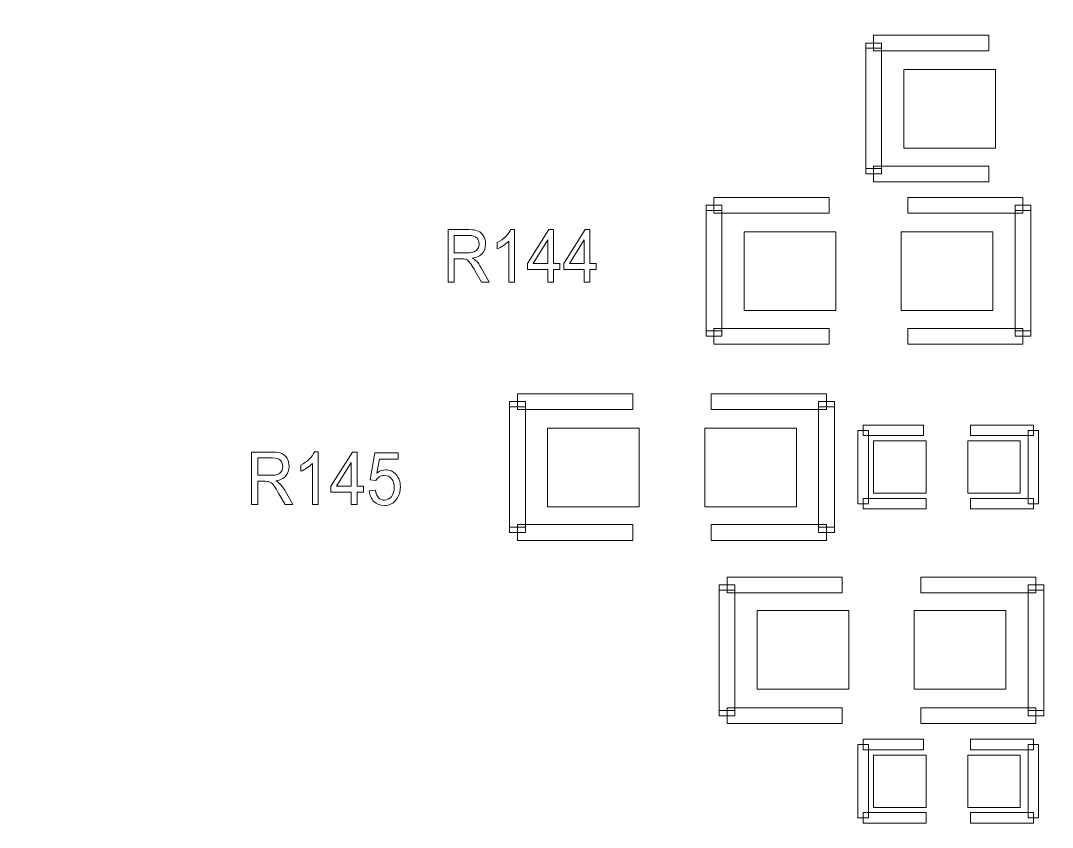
# Model space of a CAD drawing. Header units: millimetres. Extents: x -90 to 99, y -65 to 67.
# Drawn here: x -25.7 to -15.7, y -52.31 to -44.48 of the extents above; entities that cross this region are included whole.
import ezdxf

# ---------------------------------------------------------------- set-up
doc = ezdxf.new("R2010")
doc.units = ezdxf.units.MM
doc.header["$MEASUREMENT"] = 0
for name, color, linetype in [('BG_OUTLINE', 7, 'Continuous'), ('PG_SILKSCREEN_TOP', 7, 'Continuous'), ('PIN_TOP', 7, 'Continuous'), ('RD_SILKSCREEN_TOP', 7, 'Continuous')]:
    doc.layers.add(name, color=color, linetype=linetype)

msp = doc.modelspace()

# ---------------------------------------------------------------- linework, layer by layer
at = {"layer": 'BG_OUTLINE', "color": 3, "lineweight": 9}
msp.add_open_spline([(-71.7269, -61.8795), (-71.7269, -61.8795), (-71.7343, 42.2681), (-71.7343, 42.2681), (-71.7343, 42.2681), (-71.7348, 43.0066), (-71.4419, 43.715), (-70.92, 44.2375), (-70.92, 44.2375), (-70.3982, 44.76), (-69.6866, 45.0538), (-68.9482, 45.0543), (-68.9482, 45.0543), (-68.9482, 45.0543), (75.2046, 45.0543), (75.2046, 45.0543), (75.2046, 45.0543), (76.8319, 45.0552), (78.1763, 43.7805), (78.2661, 42.1556), (78.2661, 42.1556), (78.2661, 42.1556), (78.2661, 31.2814), (78.2661, 31.2814), (78.2661, 31.2814), (78.2661, 31.2814), (72.2646, 31.2814), (72.2646, 31.2814), (72.2646, 31.2814), (72.2646, 31.2814), (72.2646, 26.9814), (72.2646, 26.9814), (72.2646, 26.9814), (72.2646, 26.9814), (78.2661, 26.9814), (78.2661, 26.9814), (78.2661, 26.9814), (78.2661, 26.9814), (78.2661, 18.6553), (78.2661, 18.6553), (78.2661, 18.6553), (78.2661, 18.6553), (72.2496, 18.6553), (72.2496, 18.6553), (72.2496, 18.6553), (72.2496, 18.6553), (72.2496, 14.3553), (72.2496, 14.3553), (72.2496, 14.3553), (72.2496, 14.3553), (78.2661, 14.3553), (78.2661, 14.3553), (78.2661, 14.3553), (78.2661, 14.3553), (78.2661, 9.255), (78.2661, 9.255), (78.2661, 9.255), (78.2661, 9.255), (72.2648, 9.255), (72.2648, 9.255), (72.2648, 9.255), (72.2648, 9.255), (72.2648, 4.955), (72.2648, 4.955), (72.2648, 4.955), (72.2648, 4.955), (78.2661, 4.955), (78.2661, 4.955), (78.2661, 4.955), (78.2661, 4.955), (78.2661, -3.3762), (78.2661, -3.3762), (78.2661, -3.3762), (78.2661, -3.3762), (72.2445, -3.3762), (72.2445, -3.3762), (72.2445, -3.3762), (72.2445, -3.3762), (72.2445, -7.6762), (72.2445, -7.6762), (72.2445, -7.6762), (72.2445, -7.6762), (78.2661, -7.6762), (78.2661, -7.6762), (78.2661, -7.6762), (78.2661, -7.6762), (78.2661, -12.7615), (78.2661, -12.7615), (78.2661, -12.7615), (78.2661, -12.7615), (72.2651, -12.7615), (72.2651, -12.7615), (72.2651, -12.7615), (72.2651, -12.7615), (72.2651, -17.0615), (72.2651, -17.0615), (72.2651, -17.0615), (72.2651, -17.0615), (78.2661, -17.0615), (78.2661, -17.0615), (78.2661, -17.0615), (78.2661, -17.0615), (78.2661, -25.4097), (78.2661, -25.4097), (78.2661, -25.4097), (78.2661, -25.4097), (72.2656, -25.4097), (72.2656, -25.4097), (72.2656, -25.4097), (72.2656, -25.4097), (72.2656, -29.7097), (72.2656, -29.7097), (72.2656, -29.7097), (72.2656, -29.7097), (78.2661, -29.7097), (78.2661, -29.7097), (78.2661, -29.7097), (78.2661, -29.7097), (78.2661, -34.793), (78.2661, -34.793), (78.2661, -34.793), (78.2661, -34.793), (72.2679, -34.793), (72.2679, -34.793), (72.2679, -34.793), (72.2679, -34.793), (72.2679, -39.0929), (72.2679, -39.0929), (72.2679, -39.0929), (72.2679, -39.0929), (78.2661, -39.0929), (78.2661, -39.0929), (78.2661, -39.0929), (78.2661, -39.0929), (78.2661, -47.4269), (78.2661, -47.4269), (78.2661, -47.4269), (78.2661, -47.4269), (72.2679, -47.4269), (72.2679, -47.4269), (72.2679, -47.4269), (72.2679, -47.4269), (72.2679, -51.7269), (72.2679, -51.7269), (72.2679, -51.7269), (72.2679, -51.7269), (78.2661, -51.7269), (78.2661, -51.7269), (78.2661, -51.7269), (78.2661, -51.7269), (78.2661, -51.8138), (78.2661, -51.8138), (78.2661, -51.8138), (78.2661, -51.8138), (78.2656, -61.8468), (78.2656, -61.8468), (78.2656, -61.8468), (78.2661, -62.6669), (77.9407, -63.4536), (77.3612, -64.0339), (77.3612, -64.0339), (76.7817, -64.6142), (75.9915, -64.9405), (75.1713, -64.941), (75.1713, -64.941), (75.1713, -64.941), (-68.6609, -64.9456), (-68.6609, -64.9456), (-68.6609, -64.9456), (-69.4735, -64.9461), (-70.2531, -64.6237), (-70.8281, -64.0495), (-70.8281, -64.0495), (-71.4031, -63.4752), (-71.7264, -62.6922), (-71.7269, -61.8795)], degree=3, knots=[0, 0, 0, 0, 0.0227273, 0.0227273, 0.0227273, 0.0227273, 0.0454545, 0.0454545, 0.0454545, 0.0454545, 0.0681818, 0.0681818, 0.0681818, 0.0681818, 0.0909091, 0.0909091, 0.0909091, 0.0909091, 0.1136364, 0.1136364, 0.1136364, 0.1136364, 0.1363636, 0.1363636, 0.1363636, 0.1363636, 0.1590909, 0.1590909, 0.1590909, 0.1590909, 0.1818182, 0.1818182, 0.1818182, 0.1818182, 0.2045455, 0.2045455, 0.2045455, 0.2045455, 0.2272727, 0.2272727, 0.2272727, 0.2272727, 0.25, 0.25, 0.25, 0.25, 0.2727273, 0.2727273, 0.2727273, 0.2727273, 0.2954545, 0.2954545, 0.2954545, 0.2954545, 0.3181818, 0.3181818, 0.3181818, 0.3181818, 0.3409091, 0.3409091, 0.3409091, 0.3409091, 0.3636364, 0.3636364, 0.3636364, 0.3636364, 0.3863636, 0.3863636, 0.3863636, 0.3863636, 0.4090909, 0.4090909, 0.4090909, 0.4090909, 0.4318182, 0.4318182, 0.4318182, 0.4318182, 0.4545455, 0.4545455, 0.4545455, 0.4545455, 0.4772727, 0.4772727, 0.4772727, 0.4772727, 0.5, 0.5, 0.5, 0.5, 0.5227273, 0.5227273, 0.5227273, 0.5227273, 0.5454545, 0.5454545, 0.5454545, 0.5454545, 0.5681818, 0.5681818, 0.5681818, 0.5681818, 0.5909091, 0.5909091, 0.5909091, 0.5909091, 0.6136364, 0.6136364, 0.6136364, 0.6136364, 0.6363636, 0.6363636, 0.6363636, 0.6363636, 0.6590909, 0.6590909, 0.6590909, 0.6590909, 0.6818182, 0.6818182, 0.6818182, 0.6818182, 0.7045455, 0.7045455, 0.7045455, 0.7045455, 0.7272727, 0.7272727, 0.7272727, 0.7272727, 0.75, 0.75, 0.75, 0.75, 0.7727273, 0.7727273, 0.7727273, 0.7727273, 0.7954545, 0.7954545, 0.7954545, 0.7954545, 0.8181818, 0.8181818, 0.8181818, 0.8181818, 0.8409091, 0.8409091, 0.8409091, 0.8409091, 0.8636364, 0.8636364, 0.8636364, 0.8636364, 0.8863636, 0.8863636, 0.8863636, 0.8863636, 0.9090909, 0.9090909, 0.9090909, 0.9090909, 0.9318182, 0.9318182, 0.9318182, 0.9318182, 0.9545455, 0.9545455, 0.9545455, 0.9545455, 0.9772727, 0.9772727, 0.9772727, 0.9772727, 1, 1, 1, 1], dxfattribs=at)
at = {"layer": 'PG_SILKSCREEN_TOP', "color": 6, "lineweight": 9}
for points in [[(-16.3114, -44.6256), (-16.3114, -44.6256), (-16.3114, -44.778), (-16.3114, -44.778), (-16.3114, -44.778), (-16.3114, -44.778), (-17.429, -44.778), (-17.429, -44.778), (-17.429, -44.778), (-17.429, -44.778), (-17.429, -44.6256), (-17.429, -44.6256), (-17.429, -44.6256), (-17.429, -44.6256), (-16.3114, -44.6256), (-16.3114, -44.6256)], [(-17.5052, -44.7018), (-17.5052, -44.7018), (-17.3528, -44.7018), (-17.3528, -44.7018), (-17.3528, -44.7018), (-17.3528, -44.7018), (-17.3528, -44.7526), (-17.3528, -44.7526), (-17.3528, -44.7526), (-17.3528, -44.7526), (-17.5052, -44.7526), (-17.5052, -44.7526), (-17.5052, -44.7526), (-17.5052, -44.7526), (-17.5052, -44.7018), (-17.5052, -44.7018)], [(-17.5052, -44.7526), (-17.5052, -44.7526), (-17.3528, -44.7526), (-17.3528, -44.7526), (-17.3528, -44.7526), (-17.3528, -44.7526), (-17.3528, -45.921), (-17.3528, -45.921), (-17.3528, -45.921), (-17.3528, -45.921), (-17.5052, -45.921), (-17.5052, -45.921), (-17.5052, -45.921), (-17.5052, -45.921), (-17.5052, -44.7526), (-17.5052, -44.7526)], [(-17.5052, -45.921), (-17.5052, -45.921), (-17.3528, -45.921), (-17.3528, -45.921), (-17.3528, -45.921), (-17.3528, -45.921), (-17.3528, -45.9718), (-17.3528, -45.9718), (-17.3528, -45.9718), (-17.3528, -45.9718), (-17.5052, -45.9718), (-17.5052, -45.9718), (-17.5052, -45.9718), (-17.5052, -45.9718), (-17.5052, -45.921), (-17.5052, -45.921)], [(-17.429, -46.048), (-17.429, -46.048), (-17.429, -45.8956), (-17.429, -45.8956), (-17.429, -45.8956), (-17.429, -45.8956), (-16.3114, -45.8956), (-16.3114, -45.8956), (-16.3114, -45.8956), (-16.3114, -45.8956), (-16.3114, -46.048), (-16.3114, -46.048), (-16.3114, -46.048), (-16.3114, -46.048), (-17.429, -46.048), (-17.429, -46.048)], [(-17.8608, -46.2004), (-17.8608, -46.2004), (-17.8608, -46.3528), (-17.8608, -46.3528), (-17.8608, -46.3528), (-17.8608, -46.3528), (-18.9784, -46.3528), (-18.9784, -46.3528), (-18.9784, -46.3528), (-18.9784, -46.3528), (-18.9784, -46.2004), (-18.9784, -46.2004), (-18.9784, -46.2004), (-18.9784, -46.2004), (-17.8608, -46.2004), (-17.8608, -46.2004)], [(-17.0988, -46.3528), (-17.0988, -46.3528), (-17.0988, -46.2004), (-17.0988, -46.2004), (-17.0988, -46.2004), (-17.0988, -46.2004), (-15.9812, -46.2004), (-15.9812, -46.2004), (-15.9812, -46.2004), (-15.9812, -46.2004), (-15.9812, -46.3528), (-15.9812, -46.3528), (-15.9812, -46.3528), (-15.9812, -46.3528), (-17.0988, -46.3528), (-17.0988, -46.3528)], [(-19.0546, -46.2766), (-19.0546, -46.2766), (-18.9022, -46.2766), (-18.9022, -46.2766), (-18.9022, -46.2766), (-18.9022, -46.2766), (-18.9022, -46.3274), (-18.9022, -46.3274), (-18.9022, -46.3274), (-18.9022, -46.3274), (-19.0546, -46.3274), (-19.0546, -46.3274), (-19.0546, -46.3274), (-19.0546, -46.3274), (-19.0546, -46.2766), (-19.0546, -46.2766)], [(-19.0546, -46.3274), (-19.0546, -46.3274), (-18.9022, -46.3274), (-18.9022, -46.3274), (-18.9022, -46.3274), (-18.9022, -46.3274), (-18.9022, -47.4958), (-18.9022, -47.4958), (-18.9022, -47.4958), (-18.9022, -47.4958), (-19.0546, -47.4958), (-19.0546, -47.4958), (-19.0546, -47.4958), (-19.0546, -47.4958), (-19.0546, -46.3274), (-19.0546, -46.3274)], [(-16.0574, -46.2766), (-16.0574, -46.2766), (-15.905, -46.2766), (-15.905, -46.2766), (-15.905, -46.2766), (-15.905, -46.2766), (-15.905, -46.3274), (-15.905, -46.3274), (-15.905, -46.3274), (-15.905, -46.3274), (-16.0574, -46.3274), (-16.0574, -46.3274), (-16.0574, -46.3274), (-16.0574, -46.3274), (-16.0574, -46.2766), (-16.0574, -46.2766)], [(-16.0574, -46.3274), (-16.0574, -46.3274), (-15.905, -46.3274), (-15.905, -46.3274), (-15.905, -46.3274), (-15.905, -46.3274), (-15.905, -47.4958), (-15.905, -47.4958), (-15.905, -47.4958), (-15.905, -47.4958), (-16.0574, -47.4958), (-16.0574, -47.4958), (-16.0574, -47.4958), (-16.0574, -47.4958), (-16.0574, -46.3274), (-16.0574, -46.3274)], [(-19.0546, -47.4958), (-19.0546, -47.4958), (-18.9022, -47.4958), (-18.9022, -47.4958), (-18.9022, -47.4958), (-18.9022, -47.4958), (-18.9022, -47.5466), (-18.9022, -47.5466), (-18.9022, -47.5466), (-18.9022, -47.5466), (-19.0546, -47.5466), (-19.0546, -47.5466), (-19.0546, -47.5466), (-19.0546, -47.5466), (-19.0546, -47.4958), (-19.0546, -47.4958)], [(-18.9784, -47.6228), (-18.9784, -47.6228), (-18.9784, -47.4704), (-18.9784, -47.4704), (-18.9784, -47.4704), (-18.9784, -47.4704), (-17.8608, -47.4704), (-17.8608, -47.4704), (-17.8608, -47.4704), (-17.8608, -47.4704), (-17.8608, -47.6228), (-17.8608, -47.6228), (-17.8608, -47.6228), (-17.8608, -47.6228), (-18.9784, -47.6228), (-18.9784, -47.6228)], [(-15.9812, -47.4704), (-15.9812, -47.4704), (-15.9812, -47.6228), (-15.9812, -47.6228), (-15.9812, -47.6228), (-15.9812, -47.6228), (-17.0988, -47.6228), (-17.0988, -47.6228), (-17.0988, -47.6228), (-17.0988, -47.6228), (-17.0988, -47.4704), (-17.0988, -47.4704), (-17.0988, -47.4704), (-17.0988, -47.4704), (-15.9812, -47.4704), (-15.9812, -47.4704)], [(-16.0574, -47.4958), (-16.0574, -47.4958), (-15.905, -47.4958), (-15.905, -47.4958), (-15.905, -47.4958), (-15.905, -47.4958), (-15.905, -47.5466), (-15.905, -47.5466), (-15.905, -47.5466), (-15.905, -47.5466), (-16.0574, -47.5466), (-16.0574, -47.5466), (-16.0574, -47.5466), (-16.0574, -47.5466), (-16.0574, -47.4958), (-16.0574, -47.4958)], [(-19.7658, -48.1054), (-19.7658, -48.1054), (-19.7658, -48.2578), (-19.7658, -48.2578), (-19.7658, -48.2578), (-19.7658, -48.2578), (-20.8834, -48.2578), (-20.8834, -48.2578), (-20.8834, -48.2578), (-20.8834, -48.2578), (-20.8834, -48.1054), (-20.8834, -48.1054), (-20.8834, -48.1054), (-20.8834, -48.1054), (-19.7658, -48.1054), (-19.7658, -48.1054)], [(-19.0038, -48.2578), (-19.0038, -48.2578), (-19.0038, -48.1054), (-19.0038, -48.1054), (-19.0038, -48.1054), (-19.0038, -48.1054), (-17.8862, -48.1054), (-17.8862, -48.1054), (-17.8862, -48.1054), (-17.8862, -48.1054), (-17.8862, -48.2578), (-17.8862, -48.2578), (-17.8862, -48.2578), (-17.8862, -48.2578), (-19.0038, -48.2578), (-19.0038, -48.2578)], [(-20.9596, -48.1816), (-20.9596, -48.1816), (-20.8072, -48.1816), (-20.8072, -48.1816), (-20.8072, -48.1816), (-20.8072, -48.1816), (-20.8072, -48.2324), (-20.8072, -48.2324), (-20.8072, -48.2324), (-20.8072, -48.2324), (-20.9596, -48.2324), (-20.9596, -48.2324), (-20.9596, -48.2324), (-20.9596, -48.2324), (-20.9596, -48.1816), (-20.9596, -48.1816)], [(-20.9596, -48.2324), (-20.9596, -48.2324), (-20.8072, -48.2324), (-20.8072, -48.2324), (-20.8072, -48.2324), (-20.8072, -48.2324), (-20.8072, -49.4008), (-20.8072, -49.4008), (-20.8072, -49.4008), (-20.8072, -49.4008), (-20.9596, -49.4008), (-20.9596, -49.4008), (-20.9596, -49.4008), (-20.9596, -49.4008), (-20.9596, -48.2324), (-20.9596, -48.2324)], [(-17.9624, -48.1816), (-17.9624, -48.1816), (-17.81, -48.1816), (-17.81, -48.1816), (-17.81, -48.1816), (-17.81, -48.1816), (-17.81, -48.2324), (-17.81, -48.2324), (-17.81, -48.2324), (-17.81, -48.2324), (-17.9624, -48.2324), (-17.9624, -48.2324), (-17.9624, -48.2324), (-17.9624, -48.2324), (-17.9624, -48.1816), (-17.9624, -48.1816)], [(-17.9624, -48.2324), (-17.9624, -48.2324), (-17.81, -48.2324), (-17.81, -48.2324), (-17.81, -48.2324), (-17.81, -48.2324), (-17.81, -49.4008), (-17.81, -49.4008), (-17.81, -49.4008), (-17.81, -49.4008), (-17.9624, -49.4008), (-17.9624, -49.4008), (-17.9624, -49.4008), (-17.9624, -49.4008), (-17.9624, -48.2324), (-17.9624, -48.2324)], [(-17.5306, -48.5118), (-17.5306, -48.5118), (-17.5306, -48.4102), (-17.5306, -48.4102), (-17.5306, -48.4102), (-17.5306, -48.4102), (-16.9464, -48.4102), (-16.9464, -48.4102), (-16.9464, -48.4102), (-16.9464, -48.4102), (-16.9464, -48.5118), (-16.9464, -48.5118), (-16.9464, -48.5118), (-16.9464, -48.5118), (-17.5306, -48.5118), (-17.5306, -48.5118)], [(-15.8796, -48.4102), (-15.8796, -48.4102), (-15.8796, -48.5118), (-15.8796, -48.5118), (-15.8796, -48.5118), (-15.8796, -48.5118), (-16.4892, -48.5118), (-16.4892, -48.5118), (-16.4892, -48.5118), (-16.4892, -48.5118), (-16.4892, -48.4102), (-16.4892, -48.4102), (-16.4892, -48.4102), (-16.4892, -48.4102), (-15.8796, -48.4102), (-15.8796, -48.4102)], [(-17.4798, -49.1722), (-17.4798, -49.1722), (-17.5814, -49.1722), (-17.5814, -49.1722), (-17.5814, -49.1722), (-17.5814, -49.1722), (-17.5814, -48.461), (-17.5814, -48.461), (-17.5814, -48.461), (-17.5814, -48.461), (-17.4798, -48.461), (-17.4798, -48.461), (-17.4798, -48.461), (-17.4798, -48.461), (-17.4798, -49.1722), (-17.4798, -49.1722)], [(-15.8288, -49.1722), (-15.8288, -49.1722), (-15.9304, -49.1722), (-15.9304, -49.1722), (-15.9304, -49.1722), (-15.9304, -49.1722), (-15.9304, -48.461), (-15.9304, -48.461), (-15.9304, -48.461), (-15.9304, -48.461), (-15.8288, -48.461), (-15.8288, -48.461), (-15.8288, -48.461), (-15.8288, -48.461), (-15.8288, -49.1722), (-15.8288, -49.1722)], [(-16.921, -49.1214), (-16.921, -49.1214), (-16.921, -49.223), (-16.921, -49.223), (-16.921, -49.223), (-16.921, -49.223), (-17.5306, -49.223), (-17.5306, -49.223), (-17.5306, -49.223), (-17.5306, -49.223), (-17.5306, -49.1214), (-17.5306, -49.1214), (-17.5306, -49.1214), (-17.5306, -49.1214), (-16.921, -49.1214), (-16.921, -49.1214)], [(-15.8796, -49.1214), (-15.8796, -49.1214), (-15.8796, -49.223), (-15.8796, -49.223), (-15.8796, -49.223), (-15.8796, -49.223), (-16.4892, -49.223), (-16.4892, -49.223), (-16.4892, -49.223), (-16.4892, -49.223), (-16.4892, -49.1214), (-16.4892, -49.1214), (-16.4892, -49.1214), (-16.4892, -49.1214), (-15.8796, -49.1214), (-15.8796, -49.1214)], [(-20.9596, -49.4008), (-20.9596, -49.4008), (-20.8072, -49.4008), (-20.8072, -49.4008), (-20.8072, -49.4008), (-20.8072, -49.4008), (-20.8072, -49.4516), (-20.8072, -49.4516), (-20.8072, -49.4516), (-20.8072, -49.4516), (-20.9596, -49.4516), (-20.9596, -49.4516), (-20.9596, -49.4516), (-20.9596, -49.4516), (-20.9596, -49.4008), (-20.9596, -49.4008)], [(-20.8834, -49.5278), (-20.8834, -49.5278), (-20.8834, -49.3754), (-20.8834, -49.3754), (-20.8834, -49.3754), (-20.8834, -49.3754), (-19.7658, -49.3754), (-19.7658, -49.3754), (-19.7658, -49.3754), (-19.7658, -49.3754), (-19.7658, -49.5278), (-19.7658, -49.5278), (-19.7658, -49.5278), (-19.7658, -49.5278), (-20.8834, -49.5278), (-20.8834, -49.5278)], [(-17.8862, -49.3754), (-17.8862, -49.3754), (-17.8862, -49.5278), (-17.8862, -49.5278), (-17.8862, -49.5278), (-17.8862, -49.5278), (-19.0038, -49.5278), (-19.0038, -49.5278), (-19.0038, -49.5278), (-19.0038, -49.5278), (-19.0038, -49.3754), (-19.0038, -49.3754), (-19.0038, -49.3754), (-19.0038, -49.3754), (-17.8862, -49.3754), (-17.8862, -49.3754)], [(-17.9624, -49.4008), (-17.9624, -49.4008), (-17.81, -49.4008), (-17.81, -49.4008), (-17.81, -49.4008), (-17.81, -49.4008), (-17.81, -49.4516), (-17.81, -49.4516), (-17.81, -49.4516), (-17.81, -49.4516), (-17.9624, -49.4516), (-17.9624, -49.4516), (-17.9624, -49.4516), (-17.9624, -49.4516), (-17.9624, -49.4008), (-17.9624, -49.4008)], [(-18.8514, -50.0358), (-18.8514, -50.0358), (-18.8514, -49.8834), (-18.8514, -49.8834), (-18.8514, -49.8834), (-18.8514, -49.8834), (-17.7338, -49.8834), (-17.7338, -49.8834), (-17.7338, -49.8834), (-17.7338, -49.8834), (-17.7338, -50.0358), (-17.7338, -50.0358), (-17.7338, -50.0358), (-17.7338, -50.0358), (-18.8514, -50.0358), (-18.8514, -50.0358)], [(-15.8542, -49.8834), (-15.8542, -49.8834), (-15.8542, -50.0358), (-15.8542, -50.0358), (-15.8542, -50.0358), (-15.8542, -50.0358), (-16.9718, -50.0358), (-16.9718, -50.0358), (-16.9718, -50.0358), (-16.9718, -50.0358), (-16.9718, -49.8834), (-16.9718, -49.8834), (-16.9718, -49.8834), (-16.9718, -49.8834), (-15.8542, -49.8834), (-15.8542, -49.8834)], [(-18.7752, -50.0104), (-18.7752, -50.0104), (-18.9276, -50.0104), (-18.9276, -50.0104), (-18.9276, -50.0104), (-18.9276, -50.0104), (-18.9276, -49.9596), (-18.9276, -49.9596), (-18.9276, -49.9596), (-18.9276, -49.9596), (-18.7752, -49.9596), (-18.7752, -49.9596), (-18.7752, -49.9596), (-18.7752, -49.9596), (-18.7752, -50.0104), (-18.7752, -50.0104)], [(-18.7752, -51.1788), (-18.7752, -51.1788), (-18.9276, -51.1788), (-18.9276, -51.1788), (-18.9276, -51.1788), (-18.9276, -51.1788), (-18.9276, -50.0104), (-18.9276, -50.0104), (-18.9276, -50.0104), (-18.9276, -50.0104), (-18.7752, -50.0104), (-18.7752, -50.0104), (-18.7752, -50.0104), (-18.7752, -50.0104), (-18.7752, -51.1788), (-18.7752, -51.1788)], [(-15.778, -50.0104), (-15.778, -50.0104), (-15.9304, -50.0104), (-15.9304, -50.0104), (-15.9304, -50.0104), (-15.9304, -50.0104), (-15.9304, -49.9596), (-15.9304, -49.9596), (-15.9304, -49.9596), (-15.9304, -49.9596), (-15.778, -49.9596), (-15.778, -49.9596), (-15.778, -49.9596), (-15.778, -49.9596), (-15.778, -50.0104), (-15.778, -50.0104)], [(-15.778, -51.1788), (-15.778, -51.1788), (-15.9304, -51.1788), (-15.9304, -51.1788), (-15.9304, -51.1788), (-15.9304, -51.1788), (-15.9304, -50.0104), (-15.9304, -50.0104), (-15.9304, -50.0104), (-15.9304, -50.0104), (-15.778, -50.0104), (-15.778, -50.0104), (-15.778, -50.0104), (-15.778, -50.0104), (-15.778, -51.1788), (-15.778, -51.1788)], [(-18.7752, -51.2296), (-18.7752, -51.2296), (-18.9276, -51.2296), (-18.9276, -51.2296), (-18.9276, -51.2296), (-18.9276, -51.2296), (-18.9276, -51.1788), (-18.9276, -51.1788), (-18.9276, -51.1788), (-18.9276, -51.1788), (-18.7752, -51.1788), (-18.7752, -51.1788), (-18.7752, -51.1788), (-18.7752, -51.1788), (-18.7752, -51.2296), (-18.7752, -51.2296)], [(-17.7338, -51.1534), (-17.7338, -51.1534), (-17.7338, -51.3058), (-17.7338, -51.3058), (-17.7338, -51.3058), (-17.7338, -51.3058), (-18.8514, -51.3058), (-18.8514, -51.3058), (-18.8514, -51.3058), (-18.8514, -51.3058), (-18.8514, -51.1534), (-18.8514, -51.1534), (-18.8514, -51.1534), (-18.8514, -51.1534), (-17.7338, -51.1534), (-17.7338, -51.1534)], [(-16.9718, -51.3058), (-16.9718, -51.3058), (-16.9718, -51.1534), (-16.9718, -51.1534), (-16.9718, -51.1534), (-16.9718, -51.1534), (-15.8542, -51.1534), (-15.8542, -51.1534), (-15.8542, -51.1534), (-15.8542, -51.1534), (-15.8542, -51.3058), (-15.8542, -51.3058), (-15.8542, -51.3058), (-15.8542, -51.3058), (-16.9718, -51.3058), (-16.9718, -51.3058)], [(-15.778, -51.2296), (-15.778, -51.2296), (-15.9304, -51.2296), (-15.9304, -51.2296), (-15.9304, -51.2296), (-15.9304, -51.2296), (-15.9304, -51.1788), (-15.9304, -51.1788), (-15.9304, -51.1788), (-15.9304, -51.1788), (-15.778, -51.1788), (-15.778, -51.1788), (-15.778, -51.1788), (-15.778, -51.1788), (-15.778, -51.2296), (-15.778, -51.2296)], [(-17.4798, -52.2202), (-17.4798, -52.2202), (-17.5814, -52.2202), (-17.5814, -52.2202), (-17.5814, -52.2202), (-17.5814, -52.2202), (-17.5814, -51.509), (-17.5814, -51.509), (-17.5814, -51.509), (-17.5814, -51.509), (-17.4798, -51.509), (-17.4798, -51.509), (-17.4798, -51.509), (-17.4798, -51.509), (-17.4798, -52.2202), (-17.4798, -52.2202)], [(-17.5306, -51.5598), (-17.5306, -51.5598), (-17.5306, -51.4582), (-17.5306, -51.4582), (-17.5306, -51.4582), (-17.5306, -51.4582), (-16.9464, -51.4582), (-16.9464, -51.4582), (-16.9464, -51.4582), (-16.9464, -51.4582), (-16.9464, -51.5598), (-16.9464, -51.5598), (-16.9464, -51.5598), (-16.9464, -51.5598), (-17.5306, -51.5598), (-17.5306, -51.5598)], [(-15.8796, -51.4582), (-15.8796, -51.4582), (-15.8796, -51.5598), (-15.8796, -51.5598), (-15.8796, -51.5598), (-15.8796, -51.5598), (-16.4892, -51.5598), (-16.4892, -51.5598), (-16.4892, -51.5598), (-16.4892, -51.5598), (-16.4892, -51.4582), (-16.4892, -51.4582), (-16.4892, -51.4582), (-16.4892, -51.4582), (-15.8796, -51.4582), (-15.8796, -51.4582)], [(-15.8288, -52.2202), (-15.8288, -52.2202), (-15.9304, -52.2202), (-15.9304, -52.2202), (-15.9304, -52.2202), (-15.9304, -52.2202), (-15.9304, -51.509), (-15.9304, -51.509), (-15.9304, -51.509), (-15.9304, -51.509), (-15.8288, -51.509), (-15.8288, -51.509), (-15.8288, -51.509), (-15.8288, -51.509), (-15.8288, -52.2202), (-15.8288, -52.2202)], [(-16.921, -52.1694), (-16.921, -52.1694), (-16.921, -52.271), (-16.921, -52.271), (-16.921, -52.271), (-16.921, -52.271), (-17.5306, -52.271), (-17.5306, -52.271), (-17.5306, -52.271), (-17.5306, -52.271), (-17.5306, -52.1694), (-17.5306, -52.1694), (-17.5306, -52.1694), (-17.5306, -52.1694), (-16.921, -52.1694), (-16.921, -52.1694)], [(-15.8796, -52.1694), (-15.8796, -52.1694), (-15.8796, -52.271), (-15.8796, -52.271), (-15.8796, -52.271), (-15.8796, -52.271), (-16.4892, -52.271), (-16.4892, -52.271), (-16.4892, -52.271), (-16.4892, -52.271), (-16.4892, -52.1694), (-16.4892, -52.1694), (-16.4892, -52.1694), (-16.4892, -52.1694), (-15.8796, -52.1694), (-15.8796, -52.1694)]]:
    msp.add_open_spline(points, degree=3, knots=[0, 0, 0, 0, 0.25, 0.25, 0.25, 0.25, 0.5, 0.5, 0.5, 0.5, 0.75, 0.75, 0.75, 0.75, 1, 1, 1, 1], dxfattribs=at)
at = {"layer": 'PIN_TOP', "lineweight": 9}
for points in [[(-16.2479, -44.9593), (-16.2479, -44.9593), (-16.2479, -45.7213), (-16.2479, -45.7213), (-16.2479, -45.7213), (-16.2479, -45.7213), (-17.1369, -45.7213), (-17.1369, -45.7213), (-17.1369, -45.7213), (-17.1369, -45.7213), (-17.1369, -44.9593), (-17.1369, -44.9593), (-17.1369, -44.9593), (-17.1369, -44.9593), (-16.2479, -44.9593), (-16.2479, -44.9593)], [(-17.7973, -46.5341), (-17.7973, -46.5341), (-17.7973, -47.2961), (-17.7973, -47.2961), (-17.7973, -47.2961), (-17.7973, -47.2961), (-18.6863, -47.2961), (-18.6863, -47.2961), (-18.6863, -47.2961), (-18.6863, -47.2961), (-18.6863, -46.5341), (-18.6863, -46.5341), (-18.6863, -46.5341), (-18.6863, -46.5341), (-17.7973, -46.5341), (-17.7973, -46.5341)], [(-16.2733, -46.5341), (-16.2733, -46.5341), (-16.2733, -47.2961), (-16.2733, -47.2961), (-16.2733, -47.2961), (-16.2733, -47.2961), (-17.1623, -47.2961), (-17.1623, -47.2961), (-17.1623, -47.2961), (-17.1623, -47.2961), (-17.1623, -46.5341), (-17.1623, -46.5341), (-17.1623, -46.5341), (-17.1623, -46.5341), (-16.2733, -46.5341), (-16.2733, -46.5341)], [(-19.7023, -48.4391), (-19.7023, -48.4391), (-19.7023, -49.2011), (-19.7023, -49.2011), (-19.7023, -49.2011), (-19.7023, -49.2011), (-20.5913, -49.2011), (-20.5913, -49.2011), (-20.5913, -49.2011), (-20.5913, -49.2011), (-20.5913, -48.4391), (-20.5913, -48.4391), (-20.5913, -48.4391), (-20.5913, -48.4391), (-19.7023, -48.4391), (-19.7023, -48.4391)], [(-18.1783, -48.4391), (-18.1783, -48.4391), (-18.1783, -49.2011), (-18.1783, -49.2011), (-18.1783, -49.2011), (-18.1783, -49.2011), (-19.0674, -49.2011), (-19.0674, -49.2011), (-19.0674, -49.2011), (-19.0674, -49.2011), (-19.0674, -48.4391), (-19.0674, -48.4391), (-19.0674, -48.4391), (-19.0674, -48.4391), (-18.1783, -48.4391), (-18.1783, -48.4391)], [(-16.921, -48.5626), (-16.921, -48.5626), (-16.921, -49.0706), (-16.921, -49.0706), (-16.921, -49.0706), (-16.921, -49.0706), (-17.429, -49.0706), (-17.429, -49.0706), (-17.429, -49.0706), (-17.429, -49.0706), (-17.429, -48.5626), (-17.429, -48.5626), (-17.429, -48.5626), (-17.429, -48.5626), (-16.921, -48.5626), (-16.921, -48.5626)], [(-16.0066, -48.5626), (-16.0066, -48.5626), (-16.0066, -49.0706), (-16.0066, -49.0706), (-16.0066, -49.0706), (-16.0066, -49.0706), (-16.5146, -49.0706), (-16.5146, -49.0706), (-16.5146, -49.0706), (-16.5146, -49.0706), (-16.5146, -48.5626), (-16.5146, -48.5626), (-16.5146, -48.5626), (-16.5146, -48.5626), (-16.0066, -48.5626), (-16.0066, -48.5626)], [(-18.5593, -50.972), (-18.5593, -50.972), (-18.5593, -50.21), (-18.5593, -50.21), (-18.5593, -50.21), (-18.5593, -50.21), (-17.6703, -50.21), (-17.6703, -50.21), (-17.6703, -50.21), (-17.6703, -50.21), (-17.6703, -50.972), (-17.6703, -50.972), (-17.6703, -50.972), (-17.6703, -50.972), (-18.5593, -50.972), (-18.5593, -50.972)], [(-17.0353, -50.972), (-17.0353, -50.972), (-17.0353, -50.21), (-17.0353, -50.21), (-17.0353, -50.21), (-17.0353, -50.21), (-16.1463, -50.21), (-16.1463, -50.21), (-16.1463, -50.21), (-16.1463, -50.21), (-16.1463, -50.972), (-16.1463, -50.972), (-16.1463, -50.972), (-16.1463, -50.972), (-17.0353, -50.972), (-17.0353, -50.972)], [(-16.921, -51.6106), (-16.921, -51.6106), (-16.921, -52.1186), (-16.921, -52.1186), (-16.921, -52.1186), (-16.921, -52.1186), (-17.429, -52.1186), (-17.429, -52.1186), (-17.429, -52.1186), (-17.429, -52.1186), (-17.429, -51.6106), (-17.429, -51.6106), (-17.429, -51.6106), (-17.429, -51.6106), (-16.921, -51.6106), (-16.921, -51.6106)], [(-16.0066, -51.6106), (-16.0066, -51.6106), (-16.0066, -52.1186), (-16.0066, -52.1186), (-16.0066, -52.1186), (-16.0066, -52.1186), (-16.5146, -52.1186), (-16.5146, -52.1186), (-16.5146, -52.1186), (-16.5146, -52.1186), (-16.5146, -51.6106), (-16.5146, -51.6106), (-16.5146, -51.6106), (-16.5146, -51.6106), (-16.0066, -51.6106), (-16.0066, -51.6106)]]:
    msp.add_open_spline(points, degree=3, knots=[0, 0, 0, 0, 0.25, 0.25, 0.25, 0.25, 0.5, 0.5, 0.5, 0.5, 0.75, 0.75, 0.75, 0.75, 1, 1, 1, 1], dxfattribs=at)
at = {"layer": 'RD_SILKSCREEN_TOP', "color": 8, "lineweight": 9}
for points, knots in [([(-21.5574, -47.0218), (-21.5574, -47.0218), (-21.5574, -46.5127), (-21.5574, -46.5127), (-21.5574, -46.5127), (-21.5574, -46.5127), (-21.3559, -46.5127), (-21.3559, -46.5127), (-21.3559, -46.5127), (-21.3153, -46.5127), (-21.2845, -46.5173), (-21.2635, -46.5264), (-21.2635, -46.5264), (-21.2424, -46.5356), (-21.2256, -46.5517), (-21.2128, -46.5748), (-21.2128, -46.5748), (-21.2002, -46.598), (-21.194, -46.6236), (-21.194, -46.6516), (-21.194, -46.6516), (-21.194, -46.6878), (-21.2045, -46.7181), (-21.2253, -46.7429), (-21.2253, -46.7429), (-21.2462, -46.7677), (-21.2785, -46.7834), (-21.3221, -46.7902), (-21.3221, -46.7902), (-21.3061, -46.7987), (-21.294, -46.8071), (-21.2858, -46.8156), (-21.2858, -46.8156), (-21.2682, -46.8336), (-21.2516, -46.8562), (-21.2358, -46.8832), (-21.2358, -46.8832), (-21.2358, -46.8832), (-21.1568, -47.0218), (-21.1568, -47.0218), (-21.1568, -47.0218), (-21.1568, -47.0218), (-21.2325, -47.0218), (-21.2325, -47.0218), (-21.2325, -47.0218), (-21.2325, -47.0218), (-21.2926, -46.9158), (-21.2926, -46.9158), (-21.2926, -46.9158), (-21.3102, -46.8854), (-21.3246, -46.8619), (-21.3361, -46.8458), (-21.3361, -46.8458), (-21.3474, -46.8295), (-21.3576, -46.8182), (-21.3665, -46.8118), (-21.3665, -46.8118), (-21.3755, -46.8052), (-21.3846, -46.8007), (-21.3939, -46.7981), (-21.3939, -46.7981), (-21.4008, -46.7966), (-21.4119, -46.7958), (-21.4275, -46.7958), (-21.4275, -46.7958), (-21.4275, -46.7958), (-21.4972, -46.7958), (-21.4972, -46.7958), (-21.4972, -46.7958), (-21.4972, -46.7958), (-21.4972, -47.0218), (-21.4972, -47.0218), (-21.4972, -47.0218), (-21.4972, -47.0218), (-21.5574, -47.0218), (-21.5574, -47.0218)], [0, 0, 0, 0, 0.0526316, 0.0526316, 0.0526316, 0.0526316, 0.1052632, 0.1052632, 0.1052632, 0.1052632, 0.1578947, 0.1578947, 0.1578947, 0.1578947, 0.2105263, 0.2105263, 0.2105263, 0.2105263, 0.2631579, 0.2631579, 0.2631579, 0.2631579, 0.3157895, 0.3157895, 0.3157895, 0.3157895, 0.3684211, 0.3684211, 0.3684211, 0.3684211, 0.4210526, 0.4210526, 0.4210526, 0.4210526, 0.4736842, 0.4736842, 0.4736842, 0.4736842, 0.5263158, 0.5263158, 0.5263158, 0.5263158, 0.5789474, 0.5789474, 0.5789474, 0.5789474, 0.6315789, 0.6315789, 0.6315789, 0.6315789, 0.6842105, 0.6842105, 0.6842105, 0.6842105, 0.7368421, 0.7368421, 0.7368421, 0.7368421, 0.7894737, 0.7894737, 0.7894737, 0.7894737, 0.8421053, 0.8421053, 0.8421053, 0.8421053, 0.8947368, 0.8947368, 0.8947368, 0.8947368, 0.9473684, 0.9473684, 0.9473684, 0.9473684, 1, 1, 1, 1]), ([(-20.9122, -47.0218), (-20.9122, -47.0218), (-20.9679, -47.0218), (-20.9679, -47.0218), (-20.9679, -47.0218), (-20.9679, -47.0218), (-20.9679, -46.6235), (-20.9679, -46.6235), (-20.9679, -46.6235), (-20.9814, -46.6379), (-20.999, -46.6522), (-21.0208, -46.6666), (-21.0208, -46.6666), (-21.0426, -46.6809), (-21.0623, -46.6917), (-21.0796, -46.6988), (-21.0796, -46.6988), (-21.0796, -46.6988), (-21.0796, -46.6385), (-21.0796, -46.6385), (-21.0796, -46.6385), (-21.0483, -46.622), (-21.021, -46.6021), (-20.9977, -46.5787), (-20.9977, -46.5787), (-20.9744, -46.5553), (-20.9578, -46.5326), (-20.9481, -46.5106), (-20.9481, -46.5106), (-20.9481, -46.5106), (-20.9122, -46.5106), (-20.9122, -46.5106), (-20.9122, -46.5106), (-20.9122, -46.5106), (-20.9122, -47.0218), (-20.9122, -47.0218)], [0, 0, 0, 0, 0.1111111, 0.1111111, 0.1111111, 0.1111111, 0.2222222, 0.2222222, 0.2222222, 0.2222222, 0.3333333, 0.3333333, 0.3333333, 0.3333333, 0.4444444, 0.4444444, 0.4444444, 0.4444444, 0.5555556, 0.5555556, 0.5555556, 0.5555556, 0.6666667, 0.6666667, 0.6666667, 0.6666667, 0.7777778, 0.7777778, 0.7777778, 0.7777778, 0.8888889, 0.8888889, 0.8888889, 0.8888889, 1, 1, 1, 1]), ([(-20.5904, -47.0218), (-20.5904, -47.0218), (-20.5904, -46.8999), (-20.5904, -46.8999), (-20.5904, -46.8999), (-20.5904, -46.8999), (-20.7876, -46.8999), (-20.7876, -46.8999), (-20.7876, -46.8999), (-20.7876, -46.8999), (-20.7876, -46.8426), (-20.7876, -46.8426), (-20.7876, -46.8426), (-20.7876, -46.8426), (-20.5802, -46.5127), (-20.5802, -46.5127), (-20.5802, -46.5127), (-20.5802, -46.5127), (-20.5345, -46.5127), (-20.5345, -46.5127), (-20.5345, -46.5127), (-20.5345, -46.5127), (-20.5345, -46.8426), (-20.5345, -46.8426), (-20.5345, -46.8426), (-20.5345, -46.8426), (-20.4731, -46.8426), (-20.4731, -46.8426), (-20.4731, -46.8426), (-20.4731, -46.8426), (-20.4731, -46.8999), (-20.4731, -46.8999), (-20.4731, -46.8999), (-20.4731, -46.8999), (-20.5345, -46.8999), (-20.5345, -46.8999), (-20.5345, -46.8999), (-20.5345, -46.8999), (-20.5345, -47.0218), (-20.5345, -47.0218), (-20.5345, -47.0218), (-20.5345, -47.0218), (-20.5904, -47.0218), (-20.5904, -47.0218)], [0, 0, 0, 0, 0.0909091, 0.0909091, 0.0909091, 0.0909091, 0.1818182, 0.1818182, 0.1818182, 0.1818182, 0.2727273, 0.2727273, 0.2727273, 0.2727273, 0.3636364, 0.3636364, 0.3636364, 0.3636364, 0.4545455, 0.4545455, 0.4545455, 0.4545455, 0.5454545, 0.5454545, 0.5454545, 0.5454545, 0.6363636, 0.6363636, 0.6363636, 0.6363636, 0.7272727, 0.7272727, 0.7272727, 0.7272727, 0.8181818, 0.8181818, 0.8181818, 0.8181818, 0.9090909, 0.9090909, 0.9090909, 0.9090909, 1, 1, 1, 1]), ([(-20.2373, -47.0218), (-20.2373, -47.0218), (-20.2373, -46.8999), (-20.2373, -46.8999), (-20.2373, -46.8999), (-20.2373, -46.8999), (-20.4345, -46.8999), (-20.4345, -46.8999), (-20.4345, -46.8999), (-20.4345, -46.8999), (-20.4345, -46.8426), (-20.4345, -46.8426), (-20.4345, -46.8426), (-20.4345, -46.8426), (-20.2271, -46.5127), (-20.2271, -46.5127), (-20.2271, -46.5127), (-20.2271, -46.5127), (-20.1814, -46.5127), (-20.1814, -46.5127), (-20.1814, -46.5127), (-20.1814, -46.5127), (-20.1814, -46.8426), (-20.1814, -46.8426), (-20.1814, -46.8426), (-20.1814, -46.8426), (-20.12, -46.8426), (-20.12, -46.8426), (-20.12, -46.8426), (-20.12, -46.8426), (-20.12, -46.8999), (-20.12, -46.8999), (-20.12, -46.8999), (-20.12, -46.8999), (-20.1814, -46.8999), (-20.1814, -46.8999), (-20.1814, -46.8999), (-20.1814, -46.8999), (-20.1814, -47.0218), (-20.1814, -47.0218), (-20.1814, -47.0218), (-20.1814, -47.0218), (-20.2373, -47.0218), (-20.2373, -47.0218)], [0, 0, 0, 0, 0.0909091, 0.0909091, 0.0909091, 0.0909091, 0.1818182, 0.1818182, 0.1818182, 0.1818182, 0.2727273, 0.2727273, 0.2727273, 0.2727273, 0.3636364, 0.3636364, 0.3636364, 0.3636364, 0.4545455, 0.4545455, 0.4545455, 0.4545455, 0.5454545, 0.5454545, 0.5454545, 0.5454545, 0.6363636, 0.6363636, 0.6363636, 0.6363636, 0.7272727, 0.7272727, 0.7272727, 0.7272727, 0.8181818, 0.8181818, 0.8181818, 0.8181818, 0.9090909, 0.9090909, 0.9090909, 0.9090909, 1, 1, 1, 1]), ([(-21.4972, -46.7374), (-21.4972, -46.7374), (-21.3679, -46.7374), (-21.3679, -46.7374), (-21.3679, -46.7374), (-21.3405, -46.7374), (-21.3189, -46.7342), (-21.3036, -46.7278), (-21.3036, -46.7278), (-21.2879, -46.7214), (-21.2762, -46.7112), (-21.2681, -46.6973), (-21.2681, -46.6973), (-21.2601, -46.6833), (-21.2561, -46.6681), (-21.2561, -46.6516), (-21.2561, -46.6516), (-21.2561, -46.6276), (-21.2637, -46.6078), (-21.2794, -46.5922), (-21.2794, -46.5922), (-21.295, -46.5767), (-21.3196, -46.569), (-21.3534, -46.569), (-21.3534, -46.569), (-21.3534, -46.569), (-21.4972, -46.569), (-21.4972, -46.569), (-21.4972, -46.569), (-21.4972, -46.569), (-21.4972, -46.7374), (-21.4972, -46.7374)], [0, 0, 0, 0, 0.125, 0.125, 0.125, 0.125, 0.25, 0.25, 0.25, 0.25, 0.375, 0.375, 0.375, 0.375, 0.5, 0.5, 0.5, 0.5, 0.625, 0.625, 0.625, 0.625, 0.75, 0.75, 0.75, 0.75, 0.875, 0.875, 0.875, 0.875, 1, 1, 1, 1]), ([(-20.5904, -46.8426), (-20.5904, -46.8426), (-20.5904, -46.6131), (-20.5904, -46.6131), (-20.5904, -46.6131), (-20.5904, -46.6131), (-20.7327, -46.8426), (-20.7327, -46.8426), (-20.7327, -46.8426), (-20.7327, -46.8426), (-20.5904, -46.8426), (-20.5904, -46.8426)], [0, 0, 0, 0, 0.3333333, 0.3333333, 0.3333333, 0.3333333, 0.6666667, 0.6666667, 0.6666667, 0.6666667, 1, 1, 1, 1]), ([(-20.2373, -46.8426), (-20.2373, -46.8426), (-20.2373, -46.6131), (-20.2373, -46.6131), (-20.2373, -46.6131), (-20.2373, -46.6131), (-20.3796, -46.8426), (-20.3796, -46.8426), (-20.3796, -46.8426), (-20.3796, -46.8426), (-20.2373, -46.8426), (-20.2373, -46.8426)], [0, 0, 0, 0, 0.3333333, 0.3333333, 0.3333333, 0.3333333, 0.6666667, 0.6666667, 0.6666667, 0.6666667, 1, 1, 1, 1]), ([(-23.4624, -49.1808), (-23.4624, -49.1808), (-23.4624, -48.6717), (-23.4624, -48.6717), (-23.4624, -48.6717), (-23.4624, -48.6717), (-23.261, -48.6717), (-23.261, -48.6717), (-23.261, -48.6717), (-23.2203, -48.6717), (-23.1895, -48.6763), (-23.1685, -48.6854), (-23.1685, -48.6854), (-23.1474, -48.6946), (-23.1306, -48.7107), (-23.1178, -48.7338), (-23.1178, -48.7338), (-23.1052, -48.757), (-23.099, -48.7826), (-23.099, -48.8106), (-23.099, -48.8106), (-23.099, -48.8468), (-23.1094, -48.8771), (-23.1303, -48.9019), (-23.1303, -48.9019), (-23.1512, -48.9267), (-23.1835, -48.9424), (-23.2271, -48.9492), (-23.2271, -48.9492), (-23.2111, -48.9577), (-23.199, -48.9661), (-23.1908, -48.9746), (-23.1908, -48.9746), (-23.1732, -48.9926), (-23.1566, -49.0152), (-23.1408, -49.0422), (-23.1408, -49.0422), (-23.1408, -49.0422), (-23.0618, -49.1808), (-23.0618, -49.1808), (-23.0618, -49.1808), (-23.0618, -49.1808), (-23.1375, -49.1808), (-23.1375, -49.1808), (-23.1375, -49.1808), (-23.1375, -49.1808), (-23.1976, -49.0748), (-23.1976, -49.0748), (-23.1976, -49.0748), (-23.2152, -49.0444), (-23.2296, -49.0209), (-23.2411, -49.0048), (-23.2411, -49.0048), (-23.2524, -48.9885), (-23.2626, -48.9772), (-23.2716, -48.9708), (-23.2716, -48.9708), (-23.2805, -48.9642), (-23.2896, -48.9597), (-23.299, -48.9571), (-23.299, -48.9571), (-23.3058, -48.9556), (-23.3169, -48.9548), (-23.3326, -48.9548), (-23.3326, -48.9548), (-23.3326, -48.9548), (-23.4022, -48.9548), (-23.4022, -48.9548), (-23.4022, -48.9548), (-23.4022, -48.9548), (-23.4022, -49.1808), (-23.4022, -49.1808), (-23.4022, -49.1808), (-23.4022, -49.1808), (-23.4624, -49.1808), (-23.4624, -49.1808)], [0, 0, 0, 0, 0.0526316, 0.0526316, 0.0526316, 0.0526316, 0.1052632, 0.1052632, 0.1052632, 0.1052632, 0.1578947, 0.1578947, 0.1578947, 0.1578947, 0.2105263, 0.2105263, 0.2105263, 0.2105263, 0.2631579, 0.2631579, 0.2631579, 0.2631579, 0.3157895, 0.3157895, 0.3157895, 0.3157895, 0.3684211, 0.3684211, 0.3684211, 0.3684211, 0.4210526, 0.4210526, 0.4210526, 0.4210526, 0.4736842, 0.4736842, 0.4736842, 0.4736842, 0.5263158, 0.5263158, 0.5263158, 0.5263158, 0.5789474, 0.5789474, 0.5789474, 0.5789474, 0.6315789, 0.6315789, 0.6315789, 0.6315789, 0.6842105, 0.6842105, 0.6842105, 0.6842105, 0.7368421, 0.7368421, 0.7368421, 0.7368421, 0.7894737, 0.7894737, 0.7894737, 0.7894737, 0.8421053, 0.8421053, 0.8421053, 0.8421053, 0.8947368, 0.8947368, 0.8947368, 0.8947368, 0.9473684, 0.9473684, 0.9473684, 0.9473684, 1, 1, 1, 1]), ([(-23.4022, -48.8964), (-23.4022, -48.8964), (-23.2729, -48.8964), (-23.2729, -48.8964), (-23.2729, -48.8964), (-23.2455, -48.8964), (-23.2239, -48.8932), (-23.2085, -48.8868), (-23.2085, -48.8868), (-23.1929, -48.8804), (-23.1811, -48.8702), (-23.1731, -48.8563), (-23.1731, -48.8563), (-23.1651, -48.8423), (-23.1611, -48.8271), (-23.1611, -48.8106), (-23.1611, -48.8106), (-23.1611, -48.7866), (-23.1687, -48.7668), (-23.1844, -48.7512), (-23.1844, -48.7512), (-23.2, -48.7357), (-23.2246, -48.728), (-23.2584, -48.728), (-23.2584, -48.728), (-23.2584, -48.728), (-23.4022, -48.728), (-23.4022, -48.728), (-23.4022, -48.728), (-23.4022, -48.728), (-23.4022, -48.8964), (-23.4022, -48.8964)], [0, 0, 0, 0, 0.125, 0.125, 0.125, 0.125, 0.25, 0.25, 0.25, 0.25, 0.375, 0.375, 0.375, 0.375, 0.5, 0.5, 0.5, 0.5, 0.625, 0.625, 0.625, 0.625, 0.75, 0.75, 0.75, 0.75, 0.875, 0.875, 0.875, 0.875, 1, 1, 1, 1]), ([(-22.8173, -49.1808), (-22.8173, -49.1808), (-22.8729, -49.1808), (-22.8729, -49.1808), (-22.8729, -49.1808), (-22.8729, -49.1808), (-22.8729, -48.7825), (-22.8729, -48.7825), (-22.8729, -48.7825), (-22.8864, -48.7969), (-22.904, -48.8112), (-22.9258, -48.8256), (-22.9258, -48.8256), (-22.9476, -48.8399), (-22.9673, -48.8507), (-22.9846, -48.8578), (-22.9846, -48.8578), (-22.9846, -48.8578), (-22.9846, -48.7975), (-22.9846, -48.7975), (-22.9846, -48.7975), (-22.9533, -48.781), (-22.926, -48.7611), (-22.9027, -48.7377), (-22.9027, -48.7377), (-22.8794, -48.7143), (-22.8628, -48.6916), (-22.8531, -48.6696), (-22.8531, -48.6696), (-22.8531, -48.6696), (-22.8173, -48.6696), (-22.8173, -48.6696), (-22.8173, -48.6696), (-22.8173, -48.6696), (-22.8173, -49.1808), (-22.8173, -49.1808)], [0, 0, 0, 0, 0.1111111, 0.1111111, 0.1111111, 0.1111111, 0.2222222, 0.2222222, 0.2222222, 0.2222222, 0.3333333, 0.3333333, 0.3333333, 0.3333333, 0.4444444, 0.4444444, 0.4444444, 0.4444444, 0.5555556, 0.5555556, 0.5555556, 0.5555556, 0.6666667, 0.6666667, 0.6666667, 0.6666667, 0.7777778, 0.7777778, 0.7777778, 0.7777778, 0.8888889, 0.8888889, 0.8888889, 0.8888889, 1, 1, 1, 1]), ([(-22.4954, -49.1808), (-22.4954, -49.1808), (-22.4954, -49.0589), (-22.4954, -49.0589), (-22.4954, -49.0589), (-22.4954, -49.0589), (-22.6926, -49.0589), (-22.6926, -49.0589), (-22.6926, -49.0589), (-22.6926, -49.0589), (-22.6926, -49.0016), (-22.6926, -49.0016), (-22.6926, -49.0016), (-22.6926, -49.0016), (-22.4852, -48.6717), (-22.4852, -48.6717), (-22.4852, -48.6717), (-22.4852, -48.6717), (-22.4395, -48.6717), (-22.4395, -48.6717), (-22.4395, -48.6717), (-22.4395, -48.6717), (-22.4395, -49.0016), (-22.4395, -49.0016), (-22.4395, -49.0016), (-22.4395, -49.0016), (-22.3781, -49.0016), (-22.3781, -49.0016), (-22.3781, -49.0016), (-22.3781, -49.0016), (-22.3781, -49.0589), (-22.3781, -49.0589), (-22.3781, -49.0589), (-22.3781, -49.0589), (-22.4395, -49.0589), (-22.4395, -49.0589), (-22.4395, -49.0589), (-22.4395, -49.0589), (-22.4395, -49.1808), (-22.4395, -49.1808), (-22.4395, -49.1808), (-22.4395, -49.1808), (-22.4954, -49.1808), (-22.4954, -49.1808)], [0, 0, 0, 0, 0.0909091, 0.0909091, 0.0909091, 0.0909091, 0.1818182, 0.1818182, 0.1818182, 0.1818182, 0.2727273, 0.2727273, 0.2727273, 0.2727273, 0.3636364, 0.3636364, 0.3636364, 0.3636364, 0.4545455, 0.4545455, 0.4545455, 0.4545455, 0.5454545, 0.5454545, 0.5454545, 0.5454545, 0.6363636, 0.6363636, 0.6363636, 0.6363636, 0.7272727, 0.7272727, 0.7272727, 0.7272727, 0.8181818, 0.8181818, 0.8181818, 0.8181818, 0.9090909, 0.9090909, 0.9090909, 0.9090909, 1, 1, 1, 1]), ([(-22.3212, -49.0475), (-22.3212, -49.0475), (-22.2625, -49.0419), (-22.2625, -49.0419), (-22.2625, -49.0419), (-22.2582, -49.0739), (-22.2481, -49.0978), (-22.2323, -49.1139), (-22.2323, -49.1139), (-22.2165, -49.1301), (-22.1974, -49.1381), (-22.1751, -49.1381), (-22.1751, -49.1381), (-22.1482, -49.1381), (-22.1254, -49.1267), (-22.107, -49.1041), (-22.107, -49.1041), (-22.0883, -49.0814), (-22.079, -49.0512), (-22.079, -49.0138), (-22.079, -49.0138), (-22.079, -48.9781), (-22.0879, -48.95), (-22.1058, -48.9294), (-22.1058, -48.9294), (-22.1238, -48.9088), (-22.1471, -48.8985), (-22.1761, -48.8985), (-22.1761, -48.8985), (-22.194, -48.8985), (-22.2103, -48.9031), (-22.2247, -48.9122), (-22.2247, -48.9122), (-22.2392, -48.9213), (-22.2505, -48.9332), (-22.2588, -48.9478), (-22.2588, -48.9478), (-22.2588, -48.9478), (-22.3113, -48.9402), (-22.3113, -48.9402), (-22.3113, -48.9402), (-22.3113, -48.9402), (-22.2671, -48.6787), (-22.2671, -48.6787), (-22.2671, -48.6787), (-22.2671, -48.6787), (-22.0411, -48.6787), (-22.0411, -48.6787), (-22.0411, -48.6787), (-22.0411, -48.6787), (-22.0411, -48.7384), (-22.0411, -48.7384), (-22.0411, -48.7384), (-22.0411, -48.7384), (-22.2225, -48.7384), (-22.2225, -48.7384), (-22.2225, -48.7384), (-22.2225, -48.7384), (-22.2472, -48.8752), (-22.2472, -48.8752), (-22.2472, -48.8752), (-22.2198, -48.8539), (-22.1911, -48.8432), (-22.1612, -48.8432), (-22.1612, -48.8432), (-22.1214, -48.8432), (-22.088, -48.8586), (-22.0607, -48.8894), (-22.0607, -48.8894), (-22.0334, -48.9203), (-22.0197, -48.9599), (-22.0197, -49.0082), (-22.0197, -49.0082), (-22.0197, -49.0543), (-22.0318, -49.0942), (-22.0557, -49.1277), (-22.0557, -49.1277), (-22.0849, -49.1688), (-22.1247, -49.1895), (-22.1751, -49.1895), (-22.1751, -49.1895), (-22.2165, -49.1895), (-22.2503, -49.1765), (-22.2763, -49.1506), (-22.2763, -49.1506), (-22.3025, -49.1246), (-22.3174, -49.0902), (-22.3212, -49.0475)], [0, 0, 0, 0, 0.0454545, 0.0454545, 0.0454545, 0.0454545, 0.0909091, 0.0909091, 0.0909091, 0.0909091, 0.1363636, 0.1363636, 0.1363636, 0.1363636, 0.1818182, 0.1818182, 0.1818182, 0.1818182, 0.2272727, 0.2272727, 0.2272727, 0.2272727, 0.2727273, 0.2727273, 0.2727273, 0.2727273, 0.3181818, 0.3181818, 0.3181818, 0.3181818, 0.3636364, 0.3636364, 0.3636364, 0.3636364, 0.4090909, 0.4090909, 0.4090909, 0.4090909, 0.4545455, 0.4545455, 0.4545455, 0.4545455, 0.5, 0.5, 0.5, 0.5, 0.5454545, 0.5454545, 0.5454545, 0.5454545, 0.5909091, 0.5909091, 0.5909091, 0.5909091, 0.6363636, 0.6363636, 0.6363636, 0.6363636, 0.6818182, 0.6818182, 0.6818182, 0.6818182, 0.7272727, 0.7272727, 0.7272727, 0.7272727, 0.7727273, 0.7727273, 0.7727273, 0.7727273, 0.8181818, 0.8181818, 0.8181818, 0.8181818, 0.8636364, 0.8636364, 0.8636364, 0.8636364, 0.9090909, 0.9090909, 0.9090909, 0.9090909, 0.9545455, 0.9545455, 0.9545455, 0.9545455, 1, 1, 1, 1]), ([(-22.4954, -49.0016), (-22.4954, -49.0016), (-22.4954, -48.7721), (-22.4954, -48.7721), (-22.4954, -48.7721), (-22.4954, -48.7721), (-22.6377, -49.0016), (-22.6377, -49.0016), (-22.6377, -49.0016), (-22.6377, -49.0016), (-22.4954, -49.0016), (-22.4954, -49.0016)], [0, 0, 0, 0, 0.3333333, 0.3333333, 0.3333333, 0.3333333, 0.6666667, 0.6666667, 0.6666667, 0.6666667, 1, 1, 1, 1])]:
    msp.add_open_spline(points, degree=3, knots=knots, dxfattribs=at)

doc.saveas('drawing.dxf')
